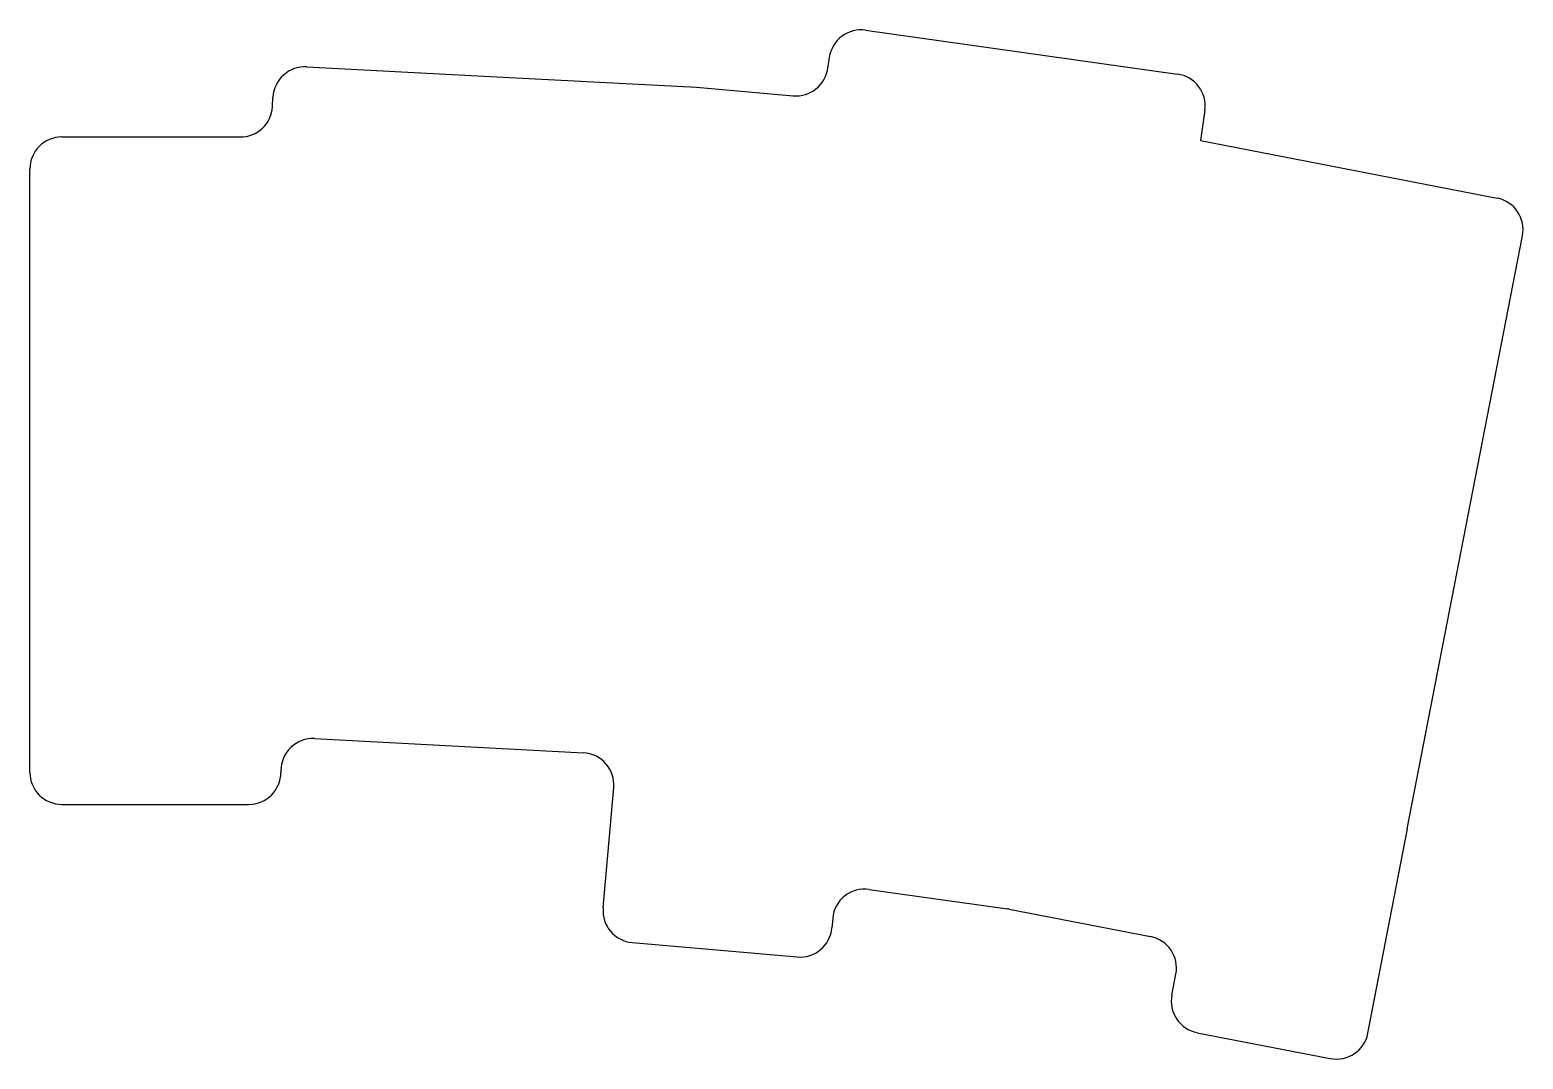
# Model space of a CAD drawing. Header units: millimetres. Extents: x 7 to 147, y -36 to 60.
import ezdxf

# ---------------------------------------------------------------- set-up
doc = ezdxf.new("R2010")
doc.units = ezdxf.units.MM

msp = doc.modelspace()

# ---------------------------------------------------------------- linework, layer by layer
for p, q in [((85.42, 60.32), (114.63, 56.21)), ((81.88, 56.75), (82.03, 57.77)), ((33.1, 56.88), (49.08, 56.04)), ((49.08, 56.04), (69.6, 54.97)), ((69.6, 54.97), (69.6, 54.97)), ((69.6, 54.97), (78.65, 54.17)), ((29.9, 53.16), (29.94, 54.04)), ((117.18, 52.83), (116.78, 49.98)), ((10.18, 50.32), (26.9, 50.32)), ((116.78, 49.98), (144.56, 44.58)), ((7.18, -9.18), (7.18, 47.32)), ((136.14, -14.46), (146.93, 41.06)), ((33.84, -6.02), (59, -7.34)), ((30.68, -9.02), (30.68, -9.18)), ((60.85, -21.86), (61.84, -10.6)), ((10.18, -12.18), (27.68, -12.18)), ((132.45, -33.61), (136.17, -14.47)), ((136.14, -14.46), (136.17, -14.47)), ((85.75, -20.14), (98.72, -21.96)), ((98.87, -21.99), (112.1, -24.56)), ((82.35, -22.85), (82.27, -23.74)), ((63.58, -25.11), (79.02, -26.46)), ((114.09, -30.04), (114.48, -28.08)), ((116.47, -33.56), (128.93, -35.98))]:
    msp.add_line(p, q)
for centre, start, end in [((85, 57.35), 82, 172), ((32.94, 53.89), 87, 177), ((78.91, 57.16), 265, 352), ((114.21, 53.24), 352, 82), ((26.9, 53.32), 270, 357), ((10.18, 47.32), 90, 180), ((143.98, 41.64), 349, 79), ((33.68, -9.02), 87, 180), ((58.85, -10.34), 355, 87), ((10.18, -9.18), 180, 270), ((27.68, -9.18), 270, 0), ((85.33, -23.11), 82, 175), ((63.84, -22.13), 175, 265), ((98.3, -24.93), 79, 82), ((79.28, -23.48), 265, 355), ((111.53, -27.5), 349, 79), ((117.04, -30.61), 169, 259), ((129.51, -33.03), 259, 349)]:
    msp.add_arc(centre, 3, start, end)

doc.saveas('drawing.dxf')
